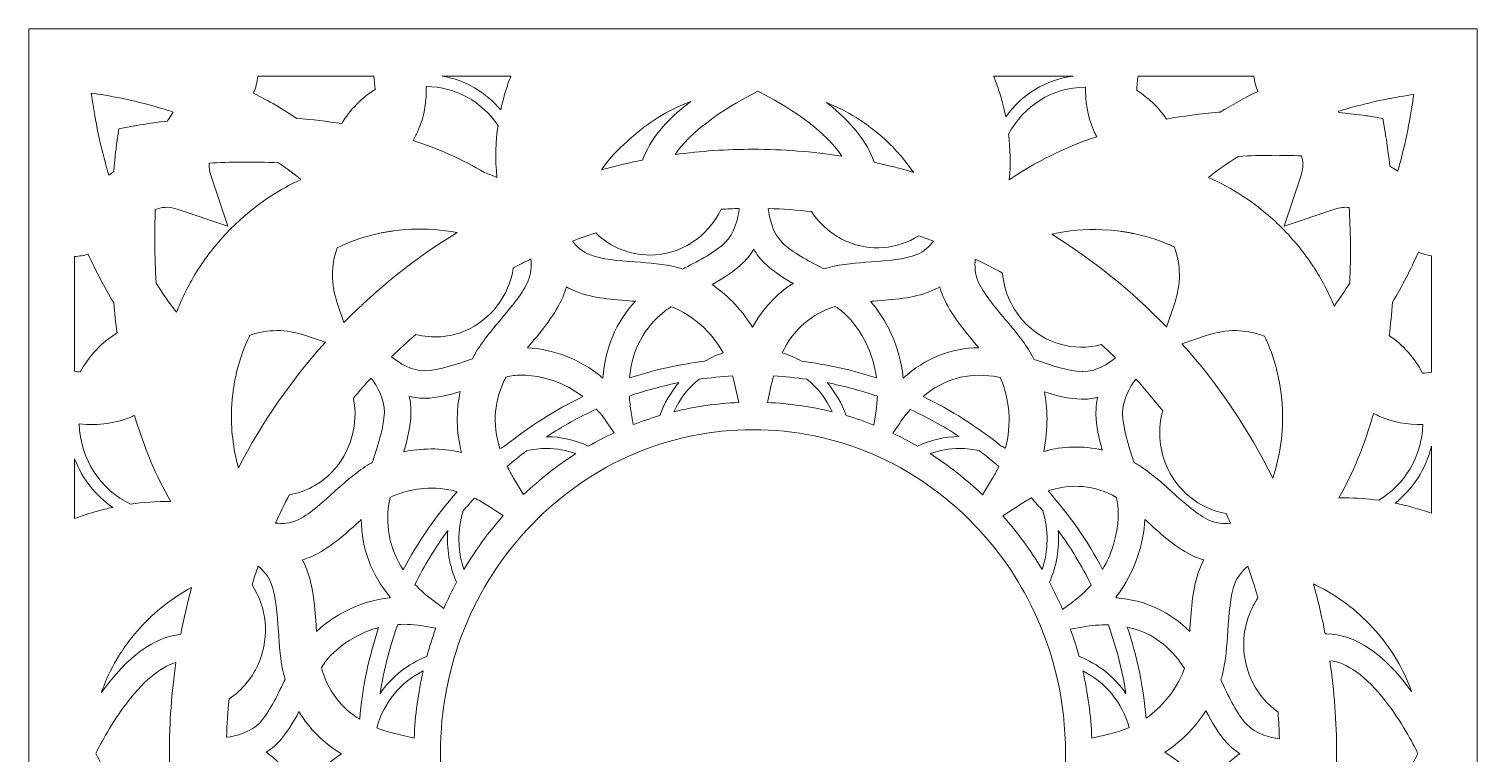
# Model space of a CAD drawing. Header units: millimetres. Extents: x -965 to 732, y -534 to 696.
# Drawn here: x -519.2 to -138.3, y 75.6 to 266.1 of the extents above; entities that cross this region are included whole.
import ezdxf

# ---------------------------------------------------------------- set-up
doc = ezdxf.new("R2010")
doc.units = ezdxf.units.MM
doc.header["$MEASUREMENT"] = 0
doc.layers.add('Layer 8', color=7, linetype='Continuous')

msp = doc.modelspace()

# ---------------------------------------------------------------- linework, layer by layer
at = {"layer": 'Layer 8', "lineweight": 0}
msp.add_lwpolyline([(-519.23, 266.09), (-519.23, -114.82), (-138.31, -114.82), (-138.31, 266.09), (-519.23, 266.09)], dxfattribs=at)
for points, knots in [([(-428.53, 253.68), (-428.34, 252.6), (-428.21, 251.4), (-428.2, 250.18), (-431.76, 247.95), (-434.78, 244.86), (-436.96, 241.19), (-440.77, 241.79), (-444.7, 242.25), (-448.75, 242.56), (-452.36, 244.97), (-456.18, 247.19), (-460.17, 249.22), (-459.58, 250.6), (-459.19, 252.1), (-458.99, 253.68), (-458.99, 253.68), (-428.53, 253.68), (-428.53, 253.68)], [0, 0, 0, 0, 1, 1, 1, 2, 2, 2, 3, 3, 3, 4, 4, 4, 5, 5, 5, 6, 6, 6, 6]), ([(-393.87, 249.65), (-394.31, 248.21), (-394.74, 246.58), (-395.12, 244.79), (-399.02, 249.41), (-404.41, 252.64), (-410.5, 253.68), (-410.5, 253.68), (-392.5, 253.68), (-392.5, 253.68), (-393.01, 252.33), (-393.47, 250.98), (-393.87, 249.65)], [0, 0, 0, 0, 1, 1, 1, 2, 2, 2, 3, 3, 3, 4, 4, 4, 4]), ([(-244.46, 253.68), (-251.74, 252.78), (-258.1, 248.78), (-262.27, 242.99), (-262.69, 245.07), (-263.18, 246.95), (-263.67, 248.57), (-264.19, 250.27), (-264.79, 251.98), (-265.46, 253.68), (-265.46, 253.68), (-244.46, 253.68), (-244.46, 253.68)], [0, 0, 0, 0, 1, 1, 1, 2, 2, 2, 3, 3, 3, 4, 4, 4, 4]), ([(-197, 253.68), (-196.83, 252.27), (-196.49, 250.92), (-196, 249.67), (-199.43, 247.98), (-202.74, 246.16), (-205.9, 244.21), (-206.05, 244.2), (-206.19, 244.19), (-206.34, 244.17), (-211.07, 243.77), (-215.63, 243.18), (-220.03, 242.41), (-222.09, 245.43), (-224.74, 248), (-227.8, 249.94), (-227.81, 251.25), (-227.67, 252.53), (-227.47, 253.68), (-227.47, 253.68), (-197, 253.68), (-197, 253.68)], [0, 0, 0, 0, 1, 1, 1, 2, 2, 2, 3, 3, 3, 4, 4, 4, 5, 5, 5, 6, 6, 6, 7, 7, 7, 7]), ([(-482.37, 242.56), (-482.48, 242.39), (-482.62, 242.15), (-482.78, 241.85), (-488.07, 241.24), (-491.31, 240.63), (-491.54, 240.58), (-491.54, 240.58), (-495.55, 239.8), (-495.55, 239.8), (-495.55, 239.8), (-496.18, 235.62), (-496.18, 235.62), (-496.2, 235.44), (-496.58, 232.88), (-496.95, 228.57), (-497.37, 228.28), (-497.79, 227.97), (-498.24, 227.63), (-498.54, 228.67), (-498.84, 229.72), (-499.13, 230.78), (-501.11, 238.13), (-502.22, 244.61), (-502.83, 249.24), (-498.36, 248.6), (-492.1, 247.45), (-484.99, 245.39), (-483.75, 245.02), (-482.51, 244.64), (-481.28, 244.24), (-481.68, 243.67), (-482.05, 243.12), (-482.37, 242.56)], [0, 0, 0, 0, 1, 1, 1, 2, 2, 2, 3, 3, 3, 4, 4, 4, 5, 5, 5, 6, 6, 6, 7, 7, 7, 8, 8, 8, 9, 9, 9, 10, 10, 10, 11, 11, 11, 11]), ([(-396.12, 226.98), (-397.19, 227.46), (-398.28, 227.92), (-399.4, 228.34), (-405.09, 231.73), (-411.36, 234.53), (-418.18, 236.75), (-417.67, 237.67), (-417.22, 238.57), (-416.82, 239.46), (-416.82, 239.46), (-416.82, 239.46), (-416.82, 239.46), (-415.08, 243.37), (-414.63, 247.44), (-414.72, 250.94), (-406.92, 250.93), (-400.02, 246.89), (-395.85, 240.73), (-396.43, 236.64), (-396.66, 231.96), (-396.12, 226.98)], [0, 0, 0, 0, 1, 1, 1, 2, 2, 2, 3, 3, 3, 4, 4, 4, 5, 5, 5, 6, 6, 6, 7, 7, 7, 7]), ([(-305.41, 232.62), (-313.1, 233.83), (-320.91, 234.45), (-328.77, 234.45), (-335.66, 234.45), (-342.51, 233.97), (-349.28, 233.04), (-343.77, 241.19), (-331.25, 247.85), (-327.49, 249.73), (-323.63, 247.81), (-310.76, 240.95), (-305.41, 232.62)], [0, 0, 0, 0, 1, 1, 1, 2, 2, 2, 3, 3, 3, 4, 4, 4, 4]), ([(-239.18, 239.46), (-238.93, 238.89), (-238.65, 238.33), (-238.36, 237.76), (-246.93, 234.85), (-254.62, 231.05), (-261.38, 226.38), (-260.95, 230.7), (-261.09, 234.79), (-261.54, 238.45), (-257.6, 245.8), (-250.03, 250.78), (-241.35, 250.78), (-241.33, 250.78), (-241.3, 250.78), (-241.28, 250.78), (-241.35, 247.32), (-240.89, 243.31), (-239.18, 239.46)], [0, 0, 0, 0, 1, 1, 1, 2, 2, 2, 3, 3, 3, 4, 4, 4, 5, 5, 5, 6, 6, 6, 6]), ([(-172.81, 245.02), (-165.7, 247.08), (-159.44, 248.23), (-154.97, 248.87), (-155.58, 244.25), (-156.69, 237.77), (-158.67, 230.41), (-158.83, 229.83), (-158.99, 229.24), (-159.16, 228.66), (-159.71, 229.04), (-160.24, 229.39), (-160.76, 229.69), (-160.9, 229.78), (-161.07, 229.88), (-161.25, 229.98), (-161.8, 235.08), (-162.35, 238.18), (-162.39, 238.39), (-162.39, 238.39), (-163.13, 242.55), (-163.13, 242.55), (-163.13, 242.55), (-167.17, 243.2), (-167.17, 243.2), (-167.35, 243.23), (-170.08, 243.67), (-174.61, 244.08), (-174.69, 244.19), (-174.76, 244.3), (-174.84, 244.41), (-174.16, 244.61), (-173.49, 244.82), (-172.81, 245.02)], [0, 0, 0, 0, 1, 1, 1, 2, 2, 2, 3, 3, 3, 4, 4, 4, 5, 5, 5, 6, 6, 6, 7, 7, 7, 8, 8, 8, 9, 9, 9, 10, 10, 10, 11, 11, 11, 11]), ([(-357.85, 231.6), (-361.46, 230.88), (-365.05, 230.04), (-368.6, 229.05), (-366.25, 232.53), (-364.15, 234.44), (-361.96, 236.44), (-361.96, 236.44), (-361.33, 237.02), (-361.33, 237.02), (-361.33, 237.02), (-359.49, 238.63), (-359.49, 238.63), (-359.49, 238.63), (-357.7, 240.06), (-357.7, 240.06), (-357.37, 240.29), (-357.05, 240.53), (-356.73, 240.77), (-356.43, 240.99), (-356.13, 241.2), (-355.83, 241.42), (-355.57, 241.59), (-355.31, 241.76), (-355.05, 241.94), (-354.65, 242.2), (-354.26, 242.47), (-353.9, 242.7), (-351.16, 244.39), (-348.4, 245.78), (-345.68, 246.84), (-345.51, 246.9), (-345.33, 246.97), (-345.15, 247.04), (-351.75, 241.97), (-356.01, 236.78), (-357.85, 231.6)], [0, 0, 0, 0, 1, 1, 1, 2, 2, 2, 3, 3, 3, 4, 4, 4, 5, 5, 5, 6, 6, 6, 7, 7, 7, 8, 8, 8, 9, 9, 9, 10, 10, 10, 11, 11, 11, 12, 12, 12, 12]), ([(-296.93, 231.03), (-298.62, 236.3), (-302.81, 241.56), (-309.42, 246.72), (-306.84, 245.7), (-304.21, 244.38), (-301.62, 242.79), (-301.23, 242.54), (-300.85, 242.29), (-300.44, 242.02), (-300.44, 242.02), (-300.38, 241.98), (-300.38, 241.98), (-300.14, 241.81), (-299.89, 241.65), (-299.64, 241.49), (-299.36, 241.29), (-299.08, 241.08), (-298.78, 240.87), (-298.78, 240.87), (-298.75, 240.84), (-298.75, 240.84), (-298.43, 240.6), (-298.1, 240.36), (-297.77, 240.13), (-297.77, 240.13), (-295.97, 238.71), (-295.97, 238.71), (-295.97, 238.71), (-294.21, 237.17), (-294.21, 237.17), (-291.33, 234.54), (-288.76, 231.59), (-286.55, 228.37), (-289.98, 229.38), (-293.44, 230.27), (-296.93, 231.03)], [0, 0, 0, 0, 1, 1, 1, 2, 2, 2, 3, 3, 3, 4, 4, 4, 5, 5, 5, 6, 6, 6, 7, 7, 7, 8, 8, 8, 9, 9, 9, 10, 10, 10, 11, 11, 11, 12, 12, 12, 12]), ([(-184.61, 227.61), (-184.61, 227.61), (-189.07, 214.25), (-189.07, 214.25), (-189.07, 214.25), (-175.71, 218.71), (-175.71, 218.71), (-174.38, 219.15), (-173.16, 219.28), (-171.94, 219.11), (-171.61, 213.37), (-171.47, 206.59), (-171.81, 199.26), (-173.11, 197.16), (-174.46, 195.14), (-175.87, 193.21), (-177.33, 196.73), (-179.18, 200.21), (-181.37, 203.6), (-181.37, 203.6), (-181.38, 203.61), (-181.38, 203.61), (-183.74, 207.2), (-186.52, 210.62), (-189.66, 213.8), (-192.79, 216.9), (-196.2, 219.68), (-199.8, 222.05), (-202.78, 224), (-205.85, 225.67), (-208.95, 227.05), (-206.49, 228.99), (-203.85, 230.84), (-201.1, 232.57), (-194.97, 232.93), (-189.32, 232.91), (-184.5, 232.73), (-184.1, 231.48), (-183.89, 229.78), (-184.61, 227.61)], [0, 0, 0, 0, 1, 1, 1, 2, 2, 2, 3, 3, 3, 4, 4, 4, 5, 5, 5, 6, 6, 6, 7, 7, 7, 8, 8, 8, 9, 9, 9, 10, 10, 10, 11, 11, 11, 12, 12, 12, 13, 13, 13, 13]), ([(-453.58, 230.9), (-451.54, 229.5), (-449.57, 228.03), (-447.7, 226.5), (-450.43, 225.23), (-453.14, 223.73), (-455.78, 222.01), (-459.35, 219.67), (-462.77, 216.89), (-465.95, 213.76), (-469.06, 210.62), (-471.84, 207.21), (-474.23, 203.61), (-476.69, 199.83), (-478.73, 195.91), (-480.28, 191.96), (-480.33, 191.83), (-480.38, 191.7), (-480.43, 191.57), (-482.29, 193.97), (-484.08, 196.54), (-485.76, 199.24), (-486.22, 206.47), (-486.2, 213.1), (-485.99, 218.62), (-484.56, 219.18), (-482.71, 219.51), (-480.29, 218.71), (-480.29, 218.71), (-466.93, 214.25), (-466.93, 214.25), (-466.93, 214.25), (-471.39, 227.61), (-471.39, 227.61), (-471.76, 228.74), (-471.91, 229.77), (-471.85, 230.8), (-466.5, 231.11), (-460.28, 231.23), (-453.58, 230.9)], [0, 0, 0, 0, 1, 1, 1, 2, 2, 2, 3, 3, 3, 4, 4, 4, 5, 5, 5, 6, 6, 6, 7, 7, 7, 8, 8, 8, 9, 9, 9, 10, 10, 10, 11, 11, 11, 12, 12, 12, 13, 13, 13, 13]), ([(-355.9, 206.63), (-347.91, 206.63), (-340.67, 211.32), (-337.16, 218.66), (-335.57, 218.76), (-333.98, 218.83), (-332.38, 218.88), (-332.7, 216.29), (-333.61, 212.37), (-336.13, 209.9), (-338.75, 207.32), (-342.78, 205.26), (-346.67, 203.27), (-346.89, 203.15), (-347.11, 203.04), (-347.33, 202.93), (-347.82, 203.1), (-348.29, 203.24), (-348.74, 203.36), (-352.19, 204.28), (-356.07, 204.56), (-359.81, 204.82), (-364.14, 205.13), (-368.61, 205.45), (-371.85, 206.74), (-373.63, 207.45), (-375.13, 208.87), (-376.27, 210.29), (-374.24, 211.05), (-372.2, 211.76), (-370.15, 212.43), (-366.26, 208.68), (-361.25, 206.63), (-355.9, 206.63)], [0, 0, 0, 0, 1, 1, 1, 2, 2, 2, 3, 3, 3, 4, 4, 4, 5, 5, 5, 6, 6, 6, 7, 7, 7, 8, 8, 8, 9, 9, 9, 10, 10, 10, 11, 11, 11, 11]), ([(-281.25, 210.28), (-282.38, 208.86), (-283.88, 207.45), (-285.65, 206.74), (-288.89, 205.45), (-293.36, 205.13), (-297.69, 204.82), (-301.43, 204.56), (-305.31, 204.28), (-308.76, 203.36), (-309.19, 203.25), (-309.63, 203.12), (-310.08, 202.98), (-310.08, 202.98), (-310.53, 203.21), (-310.53, 203.21), (-314.42, 205.22), (-318.44, 207.3), (-321.05, 209.87), (-323.57, 212.35), (-324.46, 216.28), (-324.78, 218.87), (-320.95, 218.76), (-317.15, 218.48), (-313.37, 218.05), (-311.08, 214.53), (-307.87, 211.82), (-304.05, 210.18), (-297.87, 207.54), (-290.89, 208.12), (-285.18, 211.69), (-283.87, 211.24), (-282.55, 210.77), (-281.25, 210.28)], [0, 0, 0, 0, 1, 1, 1, 2, 2, 2, 3, 3, 3, 4, 4, 4, 5, 5, 5, 6, 6, 6, 7, 7, 7, 8, 8, 8, 9, 9, 9, 10, 10, 10, 11, 11, 11, 11]), ([(-436.66, 209.24), (-434, 210.43), (-431.07, 211.4), (-427.96, 212.14), (-427.51, 212.25), (-427.05, 212.34), (-426.57, 212.43), (-426.57, 212.43), (-426.54, 212.44), (-426.54, 212.44), (-426.23, 212.5), (-425.93, 212.56), (-425.63, 212.63), (-425.27, 212.69), (-424.91, 212.74), (-424.52, 212.8), (-424.12, 212.86), (-423.73, 212.92), (-423.34, 212.99), (-423.34, 212.99), (-421.05, 213.26), (-421.05, 213.26), (-421.05, 213.26), (-418.72, 213.41), (-418.72, 213.41), (-414.67, 213.6), (-410.63, 213.3), (-406.63, 212.53), (-417.44, 205.95), (-427.44, 198), (-436.43, 188.84), (-436.43, 188.84), (-438.17, 194.06), (-438.17, 194.06), (-439.82, 199), (-439.81, 203.75), (-438.15, 208.55), (-437.66, 208.79), (-437.16, 209.02), (-436.66, 209.24)], [0, 0, 0, 0, 1, 1, 1, 2, 2, 2, 3, 3, 3, 4, 4, 4, 5, 5, 5, 6, 6, 6, 7, 7, 7, 8, 8, 8, 9, 9, 9, 10, 10, 10, 11, 11, 11, 12, 12, 12, 13, 13, 13, 13]), ([(-217.92, 208.73), (-216.19, 203.87), (-216.16, 199.06), (-217.83, 194.06), (-217.83, 194.06), (-219.96, 187.66), (-219.96, 187.66), (-220.05, 187.75), (-220.13, 187.84), (-220.22, 187.93), (-229.25, 197.27), (-239.32, 205.39), (-250.19, 212.1), (-245.8, 213.08), (-241.35, 213.48), (-236.93, 213.3), (-236.93, 213.3), (-234.49, 213.14), (-234.49, 213.14), (-234.49, 213.14), (-232.21, 212.88), (-232.21, 212.88), (-231.81, 212.81), (-231.41, 212.75), (-230.97, 212.69), (-230.62, 212.63), (-230.27, 212.58), (-229.92, 212.52), (-229.63, 212.46), (-229.33, 212.4), (-229.03, 212.34), (-229.03, 212.34), (-228.97, 212.33), (-228.97, 212.33), (-228.51, 212.24), (-228.05, 212.15), (-227.64, 212.06), (-224.5, 211.32), (-221.56, 210.35), (-218.9, 209.18), (-218.9, 209.18), (-218.89, 209.18), (-218.89, 209.18), (-218.56, 209.03), (-218.24, 208.88), (-217.92, 208.73)], [0, 0, 0, 0, 1, 1, 1, 2, 2, 2, 3, 3, 3, 4, 4, 4, 5, 5, 5, 6, 6, 6, 7, 7, 7, 8, 8, 8, 9, 9, 9, 10, 10, 10, 11, 11, 11, 12, 12, 12, 13, 13, 13, 14, 14, 14, 15, 15, 15, 15]), ([(-503.68, 206.86), (-501.65, 202.4), (-499.4, 198.15), (-496.95, 194.13), (-496.72, 191.41), (-496.42, 188.74), (-496.07, 186.12), (-500.14, 183.66), (-503.5, 180.08), (-505.78, 175.8), (-506.28, 175.88), (-506.77, 175.97), (-507.23, 176.06), (-507.23, 176.06), (-507.23, 206.23), (-507.23, 206.23), (-506, 206.32), (-504.82, 206.53), (-503.68, 206.86)], [0, 0, 0, 0, 1, 1, 1, 2, 2, 2, 3, 3, 3, 4, 4, 4, 5, 5, 5, 6, 6, 6, 6]), ([(-328.93, 187.68), (-332.19, 192.95), (-336.16, 196.53), (-339.54, 198.88), (-336.67, 200.46), (-333.69, 202.32), (-331.32, 204.64), (-330.29, 205.65), (-329.38, 206.82), (-328.59, 208.14), (-327.81, 206.81), (-326.91, 205.64), (-325.88, 204.63), (-323.7, 202.48), (-321.01, 200.73), (-318.25, 199.18), (-322.63, 196.35), (-326.2, 192.49), (-328.93, 187.68)], [0, 0, 0, 0, 1, 1, 1, 2, 2, 2, 3, 3, 3, 4, 4, 4, 5, 5, 5, 6, 6, 6, 6]), ([(-152.66, 175.56), (-154.74, 179.56), (-157.76, 182.96), (-161.42, 185.43), (-161.06, 188.32), (-160.76, 191.27), (-160.55, 194.27), (-158.06, 198.4), (-155.79, 202.77), (-153.73, 207.35), (-152.66, 206.92), (-151.51, 206.61), (-150.31, 206.41), (-150.31, 206.41), (-150.31, 175.78), (-150.31, 175.78), (-151.05, 175.67), (-151.84, 175.59), (-152.66, 175.56)], [0, 0, 0, 0, 1, 1, 1, 2, 2, 2, 3, 3, 3, 4, 4, 4, 5, 5, 5, 6, 6, 6, 6]), ([(-387.89, 199.87), (-389.3, 196.59), (-392.24, 193.09), (-395.09, 189.71), (-397.56, 186.78), (-400.11, 183.75), (-401.92, 180.58), (-402.15, 180.18), (-402.37, 179.77), (-402.58, 179.36), (-402.58, 179.36), (-403.08, 179.19), (-403.08, 179.19), (-407.2, 177.77), (-411.46, 176.29), (-415.07, 176.2), (-418.54, 176.11), (-421.86, 178.24), (-423.85, 179.84), (-421.78, 181.87), (-419.64, 183.82), (-417.46, 185.71), (-413.15, 184.61), (-408.57, 184.96), (-404.45, 186.71), (-397.73, 189.59), (-392.96, 195.87), (-391.82, 203.25), (-390.3, 204.06), (-388.75, 204.84), (-387.19, 205.6), (-387.03, 203.76), (-387.12, 201.67), (-387.89, 199.87)], [0, 0, 0, 0, 1, 1, 1, 2, 2, 2, 3, 3, 3, 4, 4, 4, 5, 5, 5, 6, 6, 6, 7, 7, 7, 8, 8, 8, 9, 9, 9, 10, 10, 10, 11, 11, 11, 11]), ([(-257.16, 188.71), (-251.9, 183.29), (-244.32, 181.18), (-237.14, 183.09), (-235.88, 181.94), (-234.64, 180.76), (-233.41, 179.56), (-235.36, 178.01), (-238.58, 175.95), (-241.97, 175.95), (-242.05, 175.95), (-242.12, 175.95), (-242.2, 175.95), (-245.81, 176.05), (-250.07, 177.54), (-254.19, 178.97), (-254.41, 179.05), (-254.64, 179.13), (-254.86, 179.21), (-255.1, 179.7), (-255.34, 180.16), (-255.58, 180.58), (-257.39, 183.75), (-259.94, 186.78), (-262.41, 189.71), (-265.25, 193.09), (-268.2, 196.58), (-269.61, 199.87), (-270.38, 201.66), (-270.47, 203.75), (-270.31, 205.57), (-267.89, 204.41), (-265.5, 203.17), (-263.16, 201.86), (-262.7, 196.89), (-260.59, 192.26), (-257.16, 188.71)], [0, 0, 0, 0, 1, 1, 1, 2, 2, 2, 3, 3, 3, 4, 4, 4, 5, 5, 5, 6, 6, 6, 7, 7, 7, 8, 8, 8, 9, 9, 9, 10, 10, 10, 11, 11, 11, 12, 12, 12, 12]), ([(-359.67, 194.45), (-364.78, 189.06), (-367.71, 182.2), (-368.25, 174.28), (-374.75, 179.71), (-382.16, 181.94), (-388.11, 182.25), (-387.93, 182.47), (-387.74, 182.69), (-387.55, 182.91), (-384.22, 186.87), (-380.78, 190.96), (-378.75, 195.67), (-378.4, 196.5), (-378.1, 197.37), (-377.86, 198.27), (-377.07, 197.81), (-376.26, 197.41), (-375.44, 197.09), (-370.8, 195.24), (-365.56, 194.87), (-360.5, 194.51), (-360.22, 194.49), (-359.94, 194.47), (-359.67, 194.45)], [0, 0, 0, 0, 1, 1, 1, 2, 2, 2, 3, 3, 3, 4, 4, 4, 5, 5, 5, 6, 6, 6, 7, 7, 7, 8, 8, 8, 8]), ([(-289.26, 174.27), (-290.15, 182.87), (-293.87, 189.87), (-297.86, 194.44), (-297.58, 194.46), (-297.29, 194.48), (-296.99, 194.51), (-291.93, 194.87), (-286.7, 195.24), (-282.06, 197.09), (-281.24, 197.41), (-280.43, 197.81), (-279.64, 198.27), (-279.4, 197.37), (-279.1, 196.5), (-278.75, 195.67), (-276.72, 190.96), (-273.28, 186.87), (-269.95, 182.92), (-269.76, 182.69), (-269.57, 182.46), (-269.38, 182.25), (-276.69, 182.19), (-283.46, 179.47), (-289.26, 174.27)], [0, 0, 0, 0, 1, 1, 1, 2, 2, 2, 3, 3, 3, 4, 4, 4, 5, 5, 5, 6, 6, 6, 7, 7, 7, 8, 8, 8, 8]), ([(-341.51, 178.69), (-348.23, 177.87), (-354.84, 176.4), (-361.24, 174.3), (-360.63, 181.65), (-357.46, 187.59), (-351.75, 192.01), (-351.33, 192.34), (-350.84, 192.68), (-350.3, 193.04), (-348.83, 192.5), (-345.76, 191.13), (-342.51, 188.26), (-340.11, 186.15), (-338.15, 183.68), (-336.62, 180.89), (-338.33, 180.33), (-339.97, 179.58), (-341.51, 178.69)], [0, 0, 0, 0, 1, 1, 1, 2, 2, 2, 3, 3, 3, 4, 4, 4, 5, 5, 5, 6, 6, 6, 6]), ([(-321.11, 180.94), (-318.08, 187.12), (-313.4, 191.2), (-307.12, 193.1), (-306.5, 192.69), (-305.96, 192.31), (-305.48, 191.94), (-305.1, 191.65), (-301.73, 188.92), (-299.04, 183.46), (-297.61, 180.54), (-296.69, 177.48), (-296.29, 174.3), (-302.7, 176.4), (-309.31, 177.87), (-316.04, 178.69), (-317.63, 179.61), (-319.33, 180.38), (-321.11, 180.94)], [0, 0, 0, 0, 1, 1, 1, 2, 2, 2, 3, 3, 3, 4, 4, 4, 5, 5, 5, 6, 6, 6, 6]), ([(-446.71, 185.52), (-446.71, 185.52), (-441.27, 183.7), (-441.27, 183.7), (-450.26, 173.7), (-457.92, 162.61), (-464.13, 150.63), (-465.55, 155.76), (-466.15, 160.98), (-465.93, 166.17), (-465.93, 166.17), (-465.78, 168.61), (-465.78, 168.61), (-465.78, 168.61), (-465.52, 170.86), (-465.52, 170.86), (-465.46, 171.24), (-465.4, 171.62), (-465.33, 172.06), (-465.28, 172.41), (-465.23, 172.76), (-465.17, 173.12), (-465.11, 173.39), (-465.06, 173.67), (-465, 173.94), (-465, 173.94), (-464.96, 174.17), (-464.96, 174.17), (-464.87, 174.59), (-464.79, 175), (-464.71, 175.37), (-463.98, 178.48), (-463.02, 181.39), (-461.85, 184.02), (-461.63, 184.53), (-461.4, 185.02), (-461.17, 185.51), (-456.38, 187.16), (-451.64, 187.17), (-446.71, 185.52)], [0, 0, 0, 0, 1, 1, 1, 2, 2, 2, 3, 3, 3, 4, 4, 4, 5, 5, 5, 6, 6, 6, 7, 7, 7, 8, 8, 8, 9, 9, 9, 10, 10, 10, 11, 11, 11, 12, 12, 12, 13, 13, 13, 13]), ([(-193.63, 184.02), (-192.46, 181.39), (-191.49, 178.49), (-190.76, 175.42), (-190.67, 175.01), (-190.58, 174.59), (-190.5, 174.17), (-190.5, 174.17), (-190.46, 174), (-190.46, 174), (-190.4, 173.7), (-190.34, 173.41), (-190.28, 173.11), (-190.22, 172.78), (-190.17, 172.45), (-190.12, 172.1), (-190.12, 172.1), (-190.11, 172.01), (-190.11, 172.01), (-190.05, 171.63), (-189.99, 171.24), (-189.92, 170.85), (-189.92, 170.85), (-189.66, 168.59), (-189.66, 168.59), (-189.66, 168.59), (-189.5, 166.27), (-189.5, 166.27), (-189.22, 160.09), (-190.08, 153.91), (-192.05, 147.94), (-198.4, 160.79), (-206.41, 172.65), (-215.93, 183.31), (-215.93, 183.31), (-209.29, 185.52), (-209.29, 185.52), (-204.16, 187.23), (-199.21, 187.15), (-194.21, 185.29), (-194.01, 184.87), (-193.82, 184.45), (-193.63, 184.02)], [0, 0, 0, 0, 1, 1, 1, 2, 2, 2, 3, 3, 3, 4, 4, 4, 5, 5, 5, 6, 6, 6, 7, 7, 7, 8, 8, 8, 9, 9, 9, 10, 10, 10, 11, 11, 11, 12, 12, 12, 13, 13, 13, 14, 14, 14, 14]), ([(-394.12, 156.32), (-394.53, 156.13), (-394.93, 155.92), (-395.33, 155.7), (-397.41, 162.29), (-396.88, 168.6), (-393.74, 174.54), (-393.02, 174.71), (-392.39, 174.83), (-391.8, 174.91), (-391.34, 174.98), (-387.08, 175.52), (-381.45, 173.63), (-378.56, 172.65), (-375.9, 171.23), (-373.51, 169.38), (-380.85, 165.87), (-387.77, 161.49), (-394.12, 156.32)], [0, 0, 0, 0, 1, 1, 1, 2, 2, 2, 3, 3, 3, 4, 4, 4, 5, 5, 5, 6, 6, 6, 6]), ([(-262.37, 155.8), (-262.73, 156), (-263.09, 156.18), (-263.46, 156.36), (-269.8, 161.51), (-276.7, 165.87), (-284.03, 169.38), (-278.63, 173.96), (-272.42, 175.76), (-265.47, 174.73), (-264.94, 174.65), (-264.37, 174.54), (-263.72, 174.39), (-263.06, 172.94), (-261.83, 169.74), (-261.49, 165.34), (-261.24, 162.09), (-261.54, 158.9), (-262.37, 155.8)], [0, 0, 0, 0, 1, 1, 1, 2, 2, 2, 3, 3, 3, 4, 4, 4, 5, 5, 5, 6, 6, 6, 6]), ([(-429.23, 174.28), (-427.69, 172.21), (-425.65, 168.78), (-425.75, 165.19), (-425.85, 161.45), (-427.28, 157.05), (-428.67, 152.79), (-428.75, 152.54), (-428.83, 152.29), (-428.91, 152.05), (-429.37, 151.81), (-429.8, 151.57), (-430.19, 151.33), (-433.26, 149.45), (-436.19, 146.81), (-439.02, 144.26), (-442.29, 141.32), (-445.67, 138.27), (-448.84, 136.81), (-450.58, 136.01), (-452.61, 135.94), (-454.37, 136.13), (-453.24, 138.64), (-452.05, 141.1), (-450.78, 143.53), (-446.5, 144.28), (-442.63, 146.34), (-439.55, 149.52), (-434.64, 154.59), (-432.51, 161.96), (-433.86, 168.98), (-432.36, 170.78), (-430.82, 172.55), (-429.23, 174.28)], [0, 0, 0, 0, 1, 1, 1, 2, 2, 2, 3, 3, 3, 4, 4, 4, 5, 5, 5, 6, 6, 6, 7, 7, 7, 8, 8, 8, 9, 9, 9, 10, 10, 10, 11, 11, 11, 11]), ([(-348.26, 173.06), (-350.41, 170.55), (-352.13, 167.62), (-353.26, 164.41), (-355.64, 163.71), (-357.98, 162.91), (-360.3, 162.01), (-360.3, 162.01), (-360.82, 165.23), (-360.82, 165.23), (-361.06, 166.71), (-361.21, 168.15), (-361.29, 169.54), (-357.04, 171.01), (-352.68, 172.18), (-348.26, 173.06)], [0, 0, 0, 0, 1, 1, 1, 2, 2, 2, 3, 3, 3, 4, 4, 4, 5, 5, 5, 5]), ([(-334.14, 174.81), (-333.95, 174.16), (-333.77, 173.49), (-333.62, 172.81), (-333.62, 172.81), (-332.52, 167.83), (-332.52, 167.83), (-338.32, 167.59), (-344.03, 166.77), (-349.61, 165.39), (-348.07, 168.75), (-345.78, 171.68), (-342.97, 173.96), (-340.05, 174.37), (-337.11, 174.66), (-334.14, 174.81)], [0, 0, 0, 0, 1, 1, 1, 2, 2, 2, 3, 3, 3, 4, 4, 4, 5, 5, 5, 5]), ([(-307.93, 165.39), (-313.49, 166.77), (-319.19, 167.58), (-324.98, 167.83), (-324.98, 167.83), (-323.88, 172.81), (-323.88, 172.81), (-323.73, 173.49), (-323.55, 174.16), (-323.38, 174.81), (-320.42, 174.65), (-317.48, 174.37), (-314.57, 173.96), (-311.77, 171.68), (-309.48, 168.75), (-307.93, 165.39)], [0, 0, 0, 0, 1, 1, 1, 2, 2, 2, 3, 3, 3, 4, 4, 4, 5, 5, 5, 5]), ([(-296.06, 169.47), (-296.11, 168.05), (-296.25, 166.6), (-296.49, 165.13), (-296.49, 165.13), (-297.02, 161.92), (-297.02, 161.92), (-299.41, 162.86), (-301.83, 163.69), (-304.28, 164.41), (-305.42, 167.62), (-307.13, 170.55), (-309.29, 173.06), (-304.8, 172.17), (-300.38, 170.97), (-296.06, 169.47)], [0, 0, 0, 0, 1, 1, 1, 2, 2, 2, 3, 3, 3, 4, 4, 4, 5, 5, 5, 5]), ([(-220.19, 151.64), (-217.44, 144.78), (-211.42, 139.88), (-204.33, 138.64), (-203.93, 137.8), (-203.54, 136.95), (-203.15, 136.09), (-204.91, 135.93), (-206.93, 136.02), (-208.65, 136.81), (-211.83, 138.27), (-215.21, 141.32), (-218.48, 144.26), (-221.31, 146.82), (-224.24, 149.45), (-227.31, 151.33), (-227.7, 151.57), (-228.1, 151.8), (-228.52, 152.03), (-228.52, 152.03), (-228.67, 152.5), (-228.67, 152.5), (-230.05, 156.76), (-231.47, 161.17), (-231.56, 164.91), (-231.64, 168.5), (-229.59, 171.93), (-228.04, 173.99), (-225.58, 171.3), (-223.23, 168.51), (-220.99, 165.65), (-222.25, 161.02), (-221.98, 156.08), (-220.19, 151.64)], [0, 0, 0, 0, 1, 1, 1, 2, 2, 2, 3, 3, 3, 4, 4, 4, 5, 5, 5, 6, 6, 6, 7, 7, 7, 8, 8, 8, 9, 9, 9, 10, 10, 10, 11, 11, 11, 11]), ([(-419.22, 169.46), (-417.76, 169.09), (-416.32, 168.93), (-414.91, 168.96), (-411.89, 169.04), (-408.79, 169.77), (-405.78, 170.69), (-406.93, 165.49), (-406.83, 160.14), (-405.47, 154.73), (-408.28, 155.37), (-410.95, 155.62), (-413.4, 155.62), (-416.1, 155.62), (-418.54, 155.31), (-420.64, 154.89), (-419.68, 158.11), (-418.84, 161.61), (-418.75, 165), (-418.71, 166.46), (-418.87, 167.95), (-419.22, 169.46)], [0, 0, 0, 0, 1, 1, 1, 2, 2, 2, 3, 3, 3, 4, 4, 4, 5, 5, 5, 6, 6, 6, 7, 7, 7, 7]), ([(-252.13, 170.66), (-249.03, 169.67), (-245.65, 168.81), (-242.39, 168.71), (-240.98, 168.68), (-239.53, 168.84), (-238.08, 169.2), (-238.43, 167.69), (-238.59, 166.2), (-238.55, 164.73), (-238.48, 161.62), (-237.78, 158.42), (-236.89, 155.32), (-241.9, 156.5), (-247.1, 156.39), (-252.29, 154.99), (-251, 161.09), (-251.35, 166.52), (-252.13, 170.66)], [0, 0, 0, 0, 1, 1, 1, 2, 2, 2, 3, 3, 3, 4, 4, 4, 5, 5, 5, 6, 6, 6, 6]), ([(-492.11, 164.17), (-491.9, 164.26), (-491.7, 164.36), (-491.49, 164.46), (-489.01, 156.09), (-485.79, 148.48), (-481.91, 141.76), (-485.73, 141.84), (-489.3, 141.56), (-492.49, 141.1), (-500.29, 144.79), (-505.77, 152.84), (-506, 162.23), (-500.89, 161.72), (-496.13, 162.38), (-492.11, 164.17)], [0, 0, 0, 0, 1, 1, 1, 2, 2, 2, 3, 3, 3, 4, 4, 4, 5, 5, 5, 5]), ([(-367.12, 162.53), (-367.12, 162.53), (-365.3, 159.87), (-365.3, 159.87), (-367.61, 158.8), (-369.88, 157.62), (-372.09, 156.35), (-375.56, 158.01), (-379.3, 158.84), (-383.05, 158.85), (-378.87, 161.59), (-374.49, 164.01), (-369.94, 166.09), (-368.94, 165), (-368, 163.81), (-367.12, 162.53)], [0, 0, 0, 0, 1, 1, 1, 2, 2, 2, 3, 3, 3, 4, 4, 4, 5, 5, 5, 5]), ([(-274.52, 158.87), (-278.37, 158.86), (-282.09, 157.99), (-285.48, 156.36), (-287.61, 157.59), (-289.79, 158.73), (-292.02, 159.77), (-292.02, 159.77), (-290.19, 162.42), (-290.19, 162.42), (-289.3, 163.72), (-288.37, 164.91), (-287.42, 166), (-282.95, 163.95), (-278.64, 161.57), (-274.52, 158.87)], [0, 0, 0, 0, 1, 1, 1, 2, 2, 2, 3, 3, 3, 4, 4, 4, 5, 5, 5, 5]), ([(-173.15, 142.75), (-173.64, 142.75), (-174.13, 142.74), (-174.63, 142.73), (-170.91, 149.33), (-167.87, 156.79), (-165.54, 164.97), (-164.99, 164.68), (-164.44, 164.41), (-163.89, 164.17), (-160.5, 162.66), (-156.71, 161.96), (-152.57, 162.06), (-152.83, 153.53), (-157.44, 146.12), (-164.17, 142.12), (-167.18, 142.54), (-170.18, 142.75), (-173.15, 142.75)], [0, 0, 0, 0, 1, 1, 1, 2, 2, 2, 3, 3, 3, 4, 4, 4, 5, 5, 5, 6, 6, 6, 6]), ([(-328.77, -9.41), (-350.73, -9.41), (-371.38, -0.56), (-386.9, 15.5), (-402.43, 31.56), (-410.98, 52.92), (-410.98, 75.63), (-410.98, 98.35), (-402.43, 119.71), (-386.9, 135.77), (-371.38, 151.83), (-350.73, 160.68), (-328.77, 160.68), (-306.81, 160.68), (-286.17, 151.83), (-270.64, 135.77), (-264.68, 129.6), (-259.75, 122.65), (-255.93, 115.14), (-255.7, 114.65), (-255.47, 114.16), (-255.25, 113.67), (-255.24, 113.68), (-255.23, 113.69), (-255.22, 113.7), (-249.56, 102.03), (-246.57, 89.07), (-246.57, 75.63), (-246.57, 52.92), (-255.12, 31.56), (-270.64, 15.5), (-286.17, -0.56), (-306.81, -9.41), (-328.77, -9.41)], [0, 0, 0, 0, 1, 1, 1, 2, 2, 2, 3, 3, 3, 4, 4, 4, 5, 5, 5, 6, 6, 6, 7, 7, 7, 8, 8, 8, 9, 9, 9, 10, 10, 10, 11, 11, 11, 11]), ([(-155.23, 140.25), (-156.77, 140.68), (-158.31, 141.05), (-159.86, 141.37), (-155.19, 145.05), (-151.75, 150.31), (-150.31, 156.38), (-150.31, 156.38), (-150.31, 138.7), (-150.31, 138.7), (-151.95, 139.28), (-153.6, 139.8), (-155.23, 140.25)], [0, 0, 0, 0, 1, 1, 1, 2, 2, 2, 3, 3, 3, 4, 4, 4, 4]), ([(-497.2, 140.26), (-498.66, 139.95), (-499.99, 139.62), (-501.16, 139.29), (-503.2, 138.72), (-505.23, 138.06), (-507.23, 137.32), (-507.23, 137.32), (-507.23, 153.05), (-507.23, 153.05), (-505.25, 147.79), (-501.71, 143.32), (-497.2, 140.26)], [0, 0, 0, 0, 1, 1, 1, 2, 2, 2, 3, 3, 3, 4, 4, 4, 4]), ([(-383.08, 155.76), (-380.46, 155.76), (-377.84, 155.29), (-375.34, 154.38), (-380.23, 151.27), (-384.84, 147.67), (-389.12, 143.6), (-389.12, 143.6), (-391.73, 147.91), (-391.73, 147.91), (-392.36, 148.96), (-392.92, 150), (-393.43, 151.03), (-391.78, 152.45), (-390.09, 153.82), (-388.35, 155.12), (-386.62, 155.54), (-384.85, 155.76), (-383.08, 155.76)], [0, 0, 0, 0, 1, 1, 1, 2, 2, 2, 3, 3, 3, 4, 4, 4, 5, 5, 5, 6, 6, 6, 6]), ([(-265.77, 147.91), (-265.77, 147.91), (-268.4, 143.57), (-268.4, 143.57), (-272.69, 147.65), (-277.3, 151.26), (-282.2, 154.38), (-279.71, 155.29), (-277.09, 155.76), (-274.47, 155.76), (-272.69, 155.76), (-270.92, 155.54), (-269.19, 155.12), (-267.46, 153.82), (-265.77, 152.46), (-264.12, 151.04), (-264.6, 149.98), (-265.15, 148.94), (-265.77, 147.91)], [0, 0, 0, 0, 1, 1, 1, 2, 2, 2, 3, 3, 3, 4, 4, 4, 5, 5, 5, 6, 6, 6, 6]), ([(-415.47, 145.21), (-415.47, 145.21), (-415.47, 145.21), (-415.47, 145.21), (-412.44, 145.46), (-409.46, 145.17), (-406.57, 144.38), (-412.14, 138.09), (-416.91, 131.2), (-420.78, 123.83), (-424.18, 128.96), (-425.45, 134.74), (-424.57, 141.12), (-424.49, 141.66), (-424.39, 142.24), (-424.25, 142.89), (-422.84, 143.58), (-419.74, 144.86), (-415.47, 145.21)], [0, 0, 0, 0, 1, 1, 1, 2, 2, 2, 3, 3, 3, 4, 4, 4, 5, 5, 5, 6, 6, 6, 6]), ([(-234.05, 130.13), (-234.74, 127.93), (-235.67, 125.86), (-236.82, 123.94), (-240.72, 131.34), (-245.52, 138.26), (-251.14, 144.57), (-244.86, 146.64), (-238.85, 146.08), (-233.18, 142.88), (-233.01, 142.13), (-232.89, 141.45), (-232.8, 140.84), (-232.74, 140.35), (-232.21, 135.95), (-234.05, 130.13)], [0, 0, 0, 0, 1, 1, 1, 2, 2, 2, 3, 3, 3, 4, 4, 4, 5, 5, 5, 5]), ([(-402.04, 142.7), (-400.88, 142.14), (-399.74, 141.51), (-398.62, 140.78), (-398.62, 140.78), (-394.45, 138.08), (-394.45, 138.08), (-398.37, 133.68), (-401.83, 128.95), (-404.82, 123.92), (-406.52, 128.89), (-406.57, 134.32), (-405, 139.32), (-404.04, 140.47), (-403.05, 141.59), (-402.04, 142.7)], [0, 0, 0, 0, 1, 1, 1, 2, 2, 2, 3, 3, 3, 4, 4, 4, 5, 5, 5, 5]), ([(-252.54, 139.32), (-250.97, 134.32), (-251.03, 128.89), (-252.72, 123.92), (-255.71, 128.94), (-259.17, 133.67), (-263.08, 138.06), (-263.08, 138.06), (-258.88, 140.78), (-258.88, 140.78), (-257.76, 141.51), (-256.64, 142.15), (-255.53, 142.72), (-254.51, 141.61), (-253.51, 140.47), (-252.54, 139.32)], [0, 0, 0, 0, 1, 1, 1, 2, 2, 2, 3, 3, 3, 4, 4, 4, 5, 5, 5, 5]), ([(-424.28, 116.49), (-432.51, 115.54), (-439.21, 111.72), (-443.6, 107.63), (-443.62, 107.91), (-443.64, 108.19), (-443.66, 108.49), (-444.01, 113.72), (-444.37, 119.13), (-446.16, 123.93), (-446.47, 124.78), (-446.86, 125.62), (-447.3, 126.43), (-446.43, 126.68), (-445.59, 126.99), (-444.78, 127.36), (-440.23, 129.45), (-436.28, 133.02), (-432.45, 136.46), (-432.24, 136.65), (-432.04, 136.84), (-431.83, 137.02), (-431.76, 129.54), (-429.17, 122.59), (-424.22, 116.64), (-424.24, 116.59), (-424.26, 116.54), (-424.28, 116.49)], [0, 0, 0, 0, 1, 1, 1, 2, 2, 2, 3, 3, 3, 4, 4, 4, 5, 5, 5, 6, 6, 6, 7, 7, 7, 8, 8, 8, 9, 9, 9, 9]), ([(-406.73, 120.56), (-407.95, 118.31), (-409.07, 116), (-410.1, 113.65), (-410.1, 113.65), (-412.67, 115.55), (-412.67, 115.55), (-414.57, 116.95), (-416.25, 118.43), (-417.7, 119.97), (-415.22, 124.93), (-412.33, 129.67), (-409.05, 134.16), (-409.42, 129.54), (-408.65, 124.84), (-406.73, 120.56)], [0, 0, 0, 0, 1, 1, 1, 2, 2, 2, 3, 3, 3, 4, 4, 4, 5, 5, 5, 5]), ([(-248.5, 134.15), (-245.19, 129.64), (-242.28, 124.86), (-239.79, 119.86), (-241.24, 118.2), (-242.9, 116.68), (-244.77, 115.3), (-244.77, 115.3), (-247.34, 113.42), (-247.34, 113.42), (-248.4, 115.85), (-249.56, 118.23), (-250.81, 120.56), (-248.9, 124.84), (-248.13, 129.54), (-248.5, 134.15)], [0, 0, 0, 0, 1, 1, 1, 2, 2, 2, 3, 3, 3, 4, 4, 4, 5, 5, 5, 5]), ([(-225.04, 136.46), (-221.22, 133.02), (-217.26, 129.45), (-212.72, 127.36), (-211.91, 126.99), (-211.07, 126.68), (-210.2, 126.43), (-210.65, 125.62), (-211.03, 124.78), (-211.34, 123.93), (-213.13, 119.13), (-213.49, 113.72), (-213.84, 108.48), (-213.86, 108.17), (-213.88, 107.87), (-213.9, 107.57), (-219.07, 112.84), (-225.66, 115.87), (-233.25, 116.46), (-233.27, 116.51), (-233.29, 116.56), (-233.31, 116.61), (-228.13, 123.32), (-226, 130.94), (-225.7, 137.06), (-225.49, 136.86), (-225.27, 136.66), (-225.04, 136.46)], [0, 0, 0, 0, 1, 1, 1, 2, 2, 2, 3, 3, 3, 4, 4, 4, 5, 5, 5, 6, 6, 6, 7, 7, 7, 8, 8, 8, 9, 9, 9, 9]), ([(-458.61, 99.72), (-455.92, 106.42), (-456.66, 113.89), (-460.56, 119.9), (-460.05, 121.53), (-459.51, 123.15), (-458.94, 124.76), (-457.56, 123.61), (-456.17, 122.07), (-455.49, 120.22), (-454.24, 116.86), (-453.93, 112.24), (-453.63, 107.76), (-453.37, 103.89), (-453.11, 99.88), (-452.22, 96.32), (-452.11, 95.88), (-451.99, 95.44), (-451.86, 94.99), (-451.86, 94.99), (-452.1, 94.5), (-452.1, 94.5), (-454.04, 90.48), (-456.05, 86.32), (-458.54, 83.62), (-460.93, 81.02), (-464.73, 80.09), (-467.23, 79.77), (-467.14, 83.15), (-466.93, 86.51), (-466.61, 89.86), (-463.01, 92.24), (-460.26, 95.63), (-458.61, 99.72)], [0, 0, 0, 0, 1, 1, 1, 2, 2, 2, 3, 3, 3, 4, 4, 4, 5, 5, 5, 6, 6, 6, 7, 7, 7, 8, 8, 8, 9, 9, 9, 10, 10, 10, 11, 11, 11, 11]), ([(-190.31, 79.36), (-192.8, 79.69), (-196.58, 80.62), (-198.99, 83.24), (-201.47, 85.96), (-203.47, 90.12), (-205.4, 94.15), (-205.4, 94.15), (-205.71, 94.81), (-205.71, 94.81), (-205.54, 95.33), (-205.4, 95.84), (-205.28, 96.31), (-204.39, 99.89), (-204.12, 103.9), (-203.87, 107.77), (-203.57, 112.24), (-203.26, 116.87), (-202.01, 120.22), (-201.33, 122.05), (-199.97, 123.59), (-198.61, 124.77), (-197.64, 122.01), (-196.75, 119.23), (-195.94, 116.43), (-198.4, 112.81), (-199.69, 108.58), (-199.69, 104.14), (-199.69, 97.01), (-196.33, 90.46), (-190.65, 86.42), (-190.48, 84.08), (-190.36, 81.72), (-190.31, 79.36)], [0, 0, 0, 0, 1, 1, 1, 2, 2, 2, 3, 3, 3, 4, 4, 4, 5, 5, 5, 6, 6, 6, 7, 7, 7, 8, 8, 8, 9, 9, 9, 10, 10, 10, 11, 11, 11, 11]), ([(-499.58, 93.17), (-498.54, 95.86), (-497.17, 98.6), (-495.51, 101.3), (-495.26, 101.7), (-495, 102.09), (-494.71, 102.52), (-494.71, 102.52), (-494.69, 102.55), (-494.69, 102.55), (-494.53, 102.79), (-494.37, 103.03), (-494.22, 103.27), (-494.01, 103.56), (-493.8, 103.85), (-493.57, 104.16), (-493.33, 104.48), (-493.1, 104.81), (-492.86, 105.13), (-492.86, 105.13), (-491.44, 106.93), (-491.44, 106.93), (-491.44, 106.93), (-489.92, 108.67), (-489.92, 108.67), (-486.07, 112.89), (-481.54, 116.42), (-476.45, 119.19), (-477.57, 115.12), (-478.52, 111.01), (-479.32, 106.86), (-486.33, 106.14), (-493.33, 101), (-500.16, 91.57), (-499.98, 92.1), (-499.78, 92.64), (-499.58, 93.17)], [0, 0, 0, 0, 1, 1, 1, 2, 2, 2, 3, 3, 3, 4, 4, 4, 5, 5, 5, 6, 6, 6, 7, 7, 7, 8, 8, 8, 9, 9, 9, 10, 10, 10, 11, 11, 11, 12, 12, 12, 12]), ([(-160.89, 102.43), (-160.89, 102.43), (-160.82, 102.31), (-160.82, 102.31), (-160.58, 101.96), (-160.34, 101.6), (-160.13, 101.27), (-158.45, 98.55), (-157.07, 95.81), (-156.02, 93.12), (-155.86, 92.7), (-155.7, 92.27), (-155.54, 91.84), (-162.88, 101.87), (-170.4, 106.95), (-177.9, 106.95), (-178.01, 106.95), (-178.13, 106.95), (-178.24, 106.95), (-179.1, 111.39), (-180.14, 115.79), (-181.36, 120.14), (-181.14, 120.03), (-180.91, 119.92), (-180.69, 119.81), (-174.99, 116.96), (-169.97, 113.21), (-165.8, 108.67), (-165.8, 108.67), (-164.18, 106.83), (-164.18, 106.83), (-164.18, 106.83), (-162.76, 105.05), (-162.76, 105.05), (-162.53, 104.73), (-162.29, 104.41), (-162.03, 104.05), (-161.82, 103.76), (-161.61, 103.48), (-161.41, 103.2), (-161.24, 102.94), (-161.06, 102.68), (-160.89, 102.43)], [0, 0, 0, 0, 1, 1, 1, 2, 2, 2, 3, 3, 3, 4, 4, 4, 5, 5, 5, 6, 6, 6, 7, 7, 7, 8, 8, 8, 9, 9, 9, 10, 10, 10, 11, 11, 11, 12, 12, 12, 13, 13, 13, 14, 14, 14, 14]), ([(-432.22, 84.5), (-437.27, 87.64), (-440.66, 92.16), (-442.31, 98.05), (-441.92, 98.69), (-441.56, 99.24), (-441.21, 99.73), (-440.92, 100.12), (-438.28, 103.62), (-433.01, 106.39), (-431.15, 107.37), (-429.24, 108.11), (-427.27, 108.62), (-429.87, 100.84), (-431.53, 92.75), (-432.22, 84.5)], [0, 0, 0, 0, 1, 1, 1, 2, 2, 2, 3, 3, 3, 4, 4, 4, 5, 5, 5, 5]), ([(-415.29, 109.03), (-415.29, 109.03), (-412.18, 108.49), (-412.18, 108.49), (-413.08, 106.03), (-413.88, 103.54), (-414.57, 101.02), (-419.57, 99.11), (-423.86, 95.67), (-426.88, 91.23), (-425.91, 97.45), (-424.35, 103.54), (-422.22, 109.44), (-419.96, 109.58), (-417.65, 109.45), (-415.29, 109.03)], [0, 0, 0, 0, 1, 1, 1, 2, 2, 2, 3, 3, 3, 4, 4, 4, 5, 5, 5, 5]), ([(-230.66, 91.23), (-233.69, 95.66), (-237.97, 99.11), (-242.97, 101.02), (-243.64, 103.46), (-244.41, 105.87), (-245.28, 108.24), (-245.28, 108.24), (-242.17, 108.78), (-242.17, 108.78), (-239.76, 109.2), (-237.46, 109.38), (-235.29, 109.33), (-233.18, 103.46), (-231.63, 97.41), (-230.66, 91.23)], [0, 0, 0, 0, 1, 1, 1, 2, 2, 2, 3, 3, 3, 4, 4, 4, 5, 5, 5, 5]), ([(-216.28, 99.4), (-215.95, 98.96), (-215.62, 98.46), (-215.27, 97.88), (-215.8, 96.37), (-217.12, 93.21), (-219.87, 89.87), (-221.49, 87.91), (-223.32, 86.23), (-225.35, 84.83), (-226.07, 93.02), (-227.73, 101.04), (-230.32, 108.76), (-224.62, 107.56), (-219.92, 104.43), (-216.28, 99.4)], [0, 0, 0, 0, 1, 1, 1, 2, 2, 2, 3, 3, 3, 4, 4, 4, 5, 5, 5, 5]), ([(-482.29, 75.63), (-482.29, 67.53), (-481.7, 59.49), (-480.53, 51.56), (-484.63, 52.77), (-489.09, 56.46), (-493.57, 62.37), (-497.48, 67.53), (-500.37, 72.97), (-501.64, 75.53), (-500.37, 78.11), (-497.47, 83.57), (-493.53, 88.76), (-488.19, 95.76), (-483.75, 98.52), (-480.57, 99.49), (-481.71, 91.63), (-482.29, 83.66), (-482.29, 75.63)], [0, 0, 0, 0, 1, 1, 1, 2, 2, 2, 3, 3, 3, 4, 4, 4, 5, 5, 5, 6, 6, 6, 6]), ([(-175.26, 75.63), (-175.26, 83.81), (-175.86, 91.92), (-177.04, 99.91), (-172.52, 99.49), (-167.46, 95.83), (-162.35, 89.24), (-158.23, 83.93), (-155.2, 78.22), (-153.86, 75.53), (-155.14, 72.95), (-158.03, 67.49), (-161.98, 62.31), (-168.48, 53.77), (-173.66, 51.46), (-177.07, 51.15), (-175.87, 59.21), (-175.26, 67.39), (-175.26, 75.63)], [0, 0, 0, 0, 1, 1, 1, 2, 2, 2, 3, 3, 3, 4, 4, 4, 5, 5, 5, 6, 6, 6, 6]), ([(-417.9, 79.53), (-417.9, 79.53), (-422.68, 80.67), (-422.68, 80.67), (-424.49, 81.1), (-426.19, 81.64), (-427.76, 82.27), (-425.94, 88.87), (-421.42, 94.31), (-415.53, 97.24), (-416.86, 91.47), (-417.66, 85.55), (-417.9, 79.53)], [0, 0, 0, 0, 1, 1, 1, 2, 2, 2, 3, 3, 3, 4, 4, 4, 4]), ([(-234.82, 80.67), (-234.82, 80.67), (-239.65, 79.52), (-239.65, 79.52), (-239.89, 85.54), (-240.68, 91.46), (-242.02, 97.25), (-236.15, 94.33), (-231.65, 88.92), (-229.8, 82.35), (-231.39, 81.65), (-233.06, 81.09), (-234.82, 80.67)], [0, 0, 0, 0, 1, 1, 1, 2, 2, 2, 3, 3, 3, 4, 4, 4, 4]), ([(-437.06, 75.44), (-442.16, 72.07), (-445.62, 67.97), (-447.9, 64.46), (-449.43, 67.45), (-451.23, 70.54), (-453.48, 73), (-454.45, 74.07), (-455.58, 75.01), (-456.86, 75.82), (-455.58, 76.63), (-454.45, 77.56), (-453.47, 78.62), (-451.39, 80.88), (-449.7, 83.67), (-448.2, 86.52), (-445.46, 81.99), (-441.73, 78.27), (-437.06, 75.44)], [0, 0, 0, 0, 1, 1, 1, 2, 2, 2, 3, 3, 3, 4, 4, 4, 5, 5, 5, 6, 6, 6, 6]), ([(-204.07, 72.64), (-206.15, 70.39), (-207.84, 67.62), (-209.33, 64.79), (-212.06, 69.3), (-215.79, 73), (-220.44, 75.82), (-215.36, 79.18), (-211.9, 83.27), (-209.63, 86.77), (-208.11, 83.8), (-206.31, 80.72), (-204.07, 78.26), (-203.09, 77.2), (-201.96, 76.26), (-200.69, 75.45), (-201.97, 74.64), (-203.1, 73.7), (-204.07, 72.64)], [0, 0, 0, 0, 1, 1, 1, 2, 2, 2, 3, 3, 3, 4, 4, 4, 5, 5, 5, 6, 6, 6, 6])]:
    msp.add_open_spline(points, degree=3, knots=knots, dxfattribs=at)

doc.saveas('drawing.dxf')
